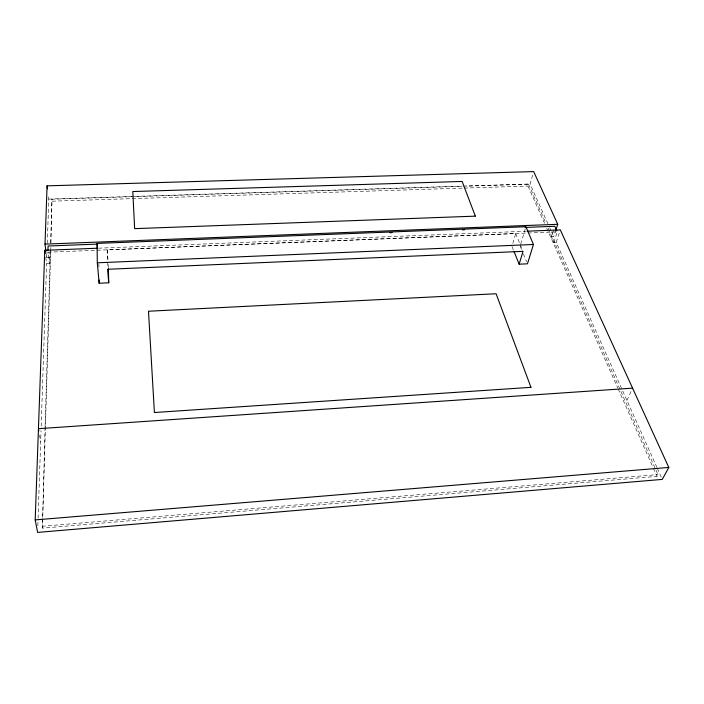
<?xml version="1.0" encoding="UTF-8"?>
<svg xmlns="http://www.w3.org/2000/svg" width="704" height="704" viewBox="0 0 704 704"><rect width="100%" height="100%" fill="white"/><g stroke="black" fill="none" stroke-linecap="round" stroke-linejoin="round"><path stroke-width="0.53" stroke-dasharray="3.52 2.64" d="M45.769 257.47L46.614 263.604L49.403 263.481L49.597 257.286L48.91 252.164M548.161 228.272L657.967 474.584L657.017 476.353L42.407 528.132L45.047 427.504M45.082 426.404L50.433 249.7M50.635 243.118L51.964 199.214L461.534 186.331M42.407 528.132L50.82 247.262M50.952 242.871L51.964 199.214M37.84 525.844L38.06 519.288M38.095 518.188L41.026 430.654M41.175 426.254L46.614 263.604M49.597 257.286L46.816 257.4L47.001 251.997M47.291 243.364L48.77 199.082L48.374 196.029M544.509 223.23L527.982 186.058L528.519 184.219L465.925 186.19M512.82 243.443L515.689 233.578L107.193 249.911L107.589 267.124M547.897 223.775L530.077 183.955L533.078 173.65M520.758 244.024L525.914 226.732M656.92 467.394L556.186 242.308L553.828 242.405L551.346 236.817L554.136 228.184M551.346 236.817L553.696 236.72L555.377 231.546M553.828 242.405L557.295 231.854L47.89 252.208L49.403 263.481M556.186 242.308L560.296 229.874M626.938 400.409L632.588 388.15M42.055 526.284L657.967 474.584M98.534 248.178L526.293 231.22M48.77 199.082L461.947 186.094M463.047 186.067L530.077 183.955M52.202 201.186L463.153 188.118M464.253 188.082L527.982 186.058M549.683 227.762L551.021 230.745M551.461 231.748L553.696 236.72M657.369 468.398L661.39 477.391M528.519 184.219L545.926 223.274M546.735 228.246L617.725 387.966M618.174 388.969L652.995 467.315M653.444 468.318L657.017 476.353M515.689 233.578L519.763 243.461M520.177 244.446L522.623 250.378M520.15 246.057L521.778 250.008M523.398 253.95L526.654 261.844M511.958 246.409L513.559 250.36M39.547 435.169L40.656 441.637M46.402 254.329L46.816 257.4M107.193 249.911L108.108 261.351M108.302 264.51L108.372 267.74M98.868 263.833L98.921 267.062"/><path stroke-width="1.06" d="M47.96 250.149L48.092 246.013L97.548 244.086M527.393 231.176L560.296 229.874L668.8 467.438L662.288 479.398L37.62 532.409L35.2 519.913L44.783 250.307L97.434 248.222M45.98 251.266L45.003 244.112L47.08 185.847L533.676 171.591L557.744 224.294L555.72 230.507M519.147 264.194L523.028 251.363L107.642 269.28L108.733 282.797L99.158 283.237L97.319 262.803L97.055 243.399L525.914 226.732L533.456 244.482L527.463 263.815L519.147 264.194L513.955 251.346M35.2 519.913L668.8 467.438M632.588 388.15L38.447 428.692L38.817 430.848M97.319 262.803L533.456 244.482M45.003 244.112L557.744 224.294M389.902 232.69L392.102 232.61M462.44 229.865L464.64 229.777M525.087 227.427L554.761 226.266L556.873 230.921M44.783 250.307L45.206 253.378M47.08 185.847L47.467 188.901M97.055 243.399L97.53 248.776M108.398 268.814L108.733 282.797M99.114 279.998L99.158 283.237M530.957 387.332L154.405 412.518L148.491 311.23L496.091 293.753L530.957 387.332M475.341 216.146L134.649 228.65L132.801 191.541L462.141 181.447L475.341 216.146"/></g></svg>
